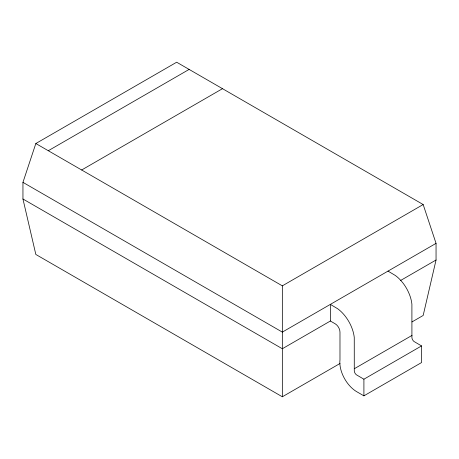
<?xml version="1.0" encoding="UTF-8"?>
<svg xmlns="http://www.w3.org/2000/svg" width="459" height="459" viewBox="0 0 459 459"><rect width="100%" height="100%" fill="white"/><g stroke="black" fill="none" stroke-linecap="round" stroke-linejoin="round"><path stroke-width="0.69" d="M330.371 321.019L330.371 304.38L337.686 308.758A27.219 15.715 60 0 1 354.256 337.451L354.279 370.723A3.557 2.054 60 0 0 356.436 374.819L363.907 379.203L421.546 345.925L421.546 362.564L363.907 395.842L356.792 391.739A23.988 13.85 60 0 1 339.981 359.845L339.981 332.109A6.793 3.924 60 0 0 335.179 323.79L330.371 321.019L282.337 348.748L22.95 198.994L22.95 182.355L35.831 143.529L176.663 62.217L423.169 204.542L436.05 243.368L436.05 260.006L423.169 315.471L412.004 321.92M388.016 271.097L395.331 275.475A27.219 15.715 60 0 1 411.901 304.174L411.918 337.445A3.557 2.054 60 0 0 414.081 341.542L421.546 345.925M48.293 150.724L189.125 69.412M81.662 169.991L222.495 88.679M35.831 143.529L282.337 285.848L423.169 204.542M436.05 243.368L282.337 332.109L22.95 182.355M400.334 280.627L436.05 260.006M22.95 198.994L35.831 254.458L282.337 396.783L340.039 363.471M354.388 368.68L412.033 335.403M363.907 379.203L363.907 395.842M282.337 285.848L282.337 396.783"/></g></svg>
